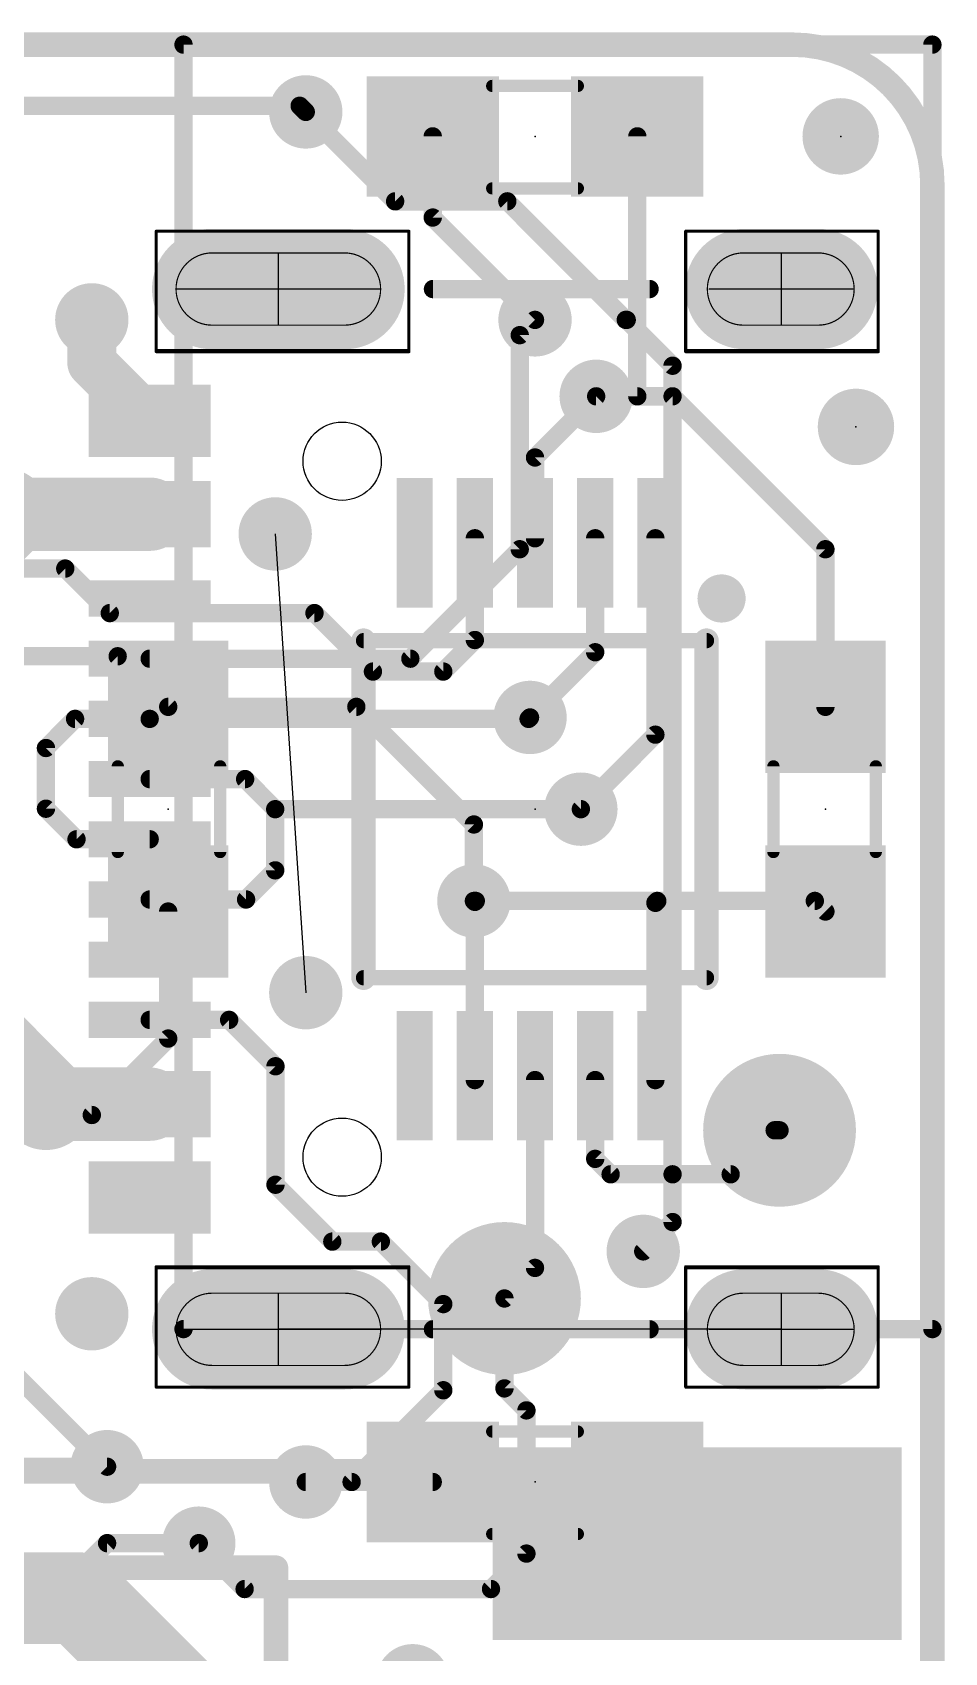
# Model space of a CAD drawing. Extents: x -6.3 to 43.3, y -21.6 to 50.8.
# Drawn here: x 35.7 to 43.28, y 6.96 to 20.42 of the extents above; entities that cross this region are included whole.
import ezdxf

# ---------------------------------------------------------------- set-up
doc = ezdxf.new("R2010")
doc.units = 0
for name, color, linetype in [('1', 12, 'CONTINUOUS'), ('15', 30, 'CONTINUOUS'), ('16', 132, 'CONTINUOUS'), ('18', 110, 'CONTINUOUS'), ('19', 53, 'CONTINUOUS'), ('2', 41, 'CONTINUOUS'), ('20', 31, 'CONTINUOUS'), ('21', 41, 'CONTINUOUS'), ('22', 40, 'CONTINUOUS'), ('23', 53, 'CONTINUOUS'), ('24', 53, 'CONTINUOUS'), ('46', 140, 'CONTINUOUS'), ('51', 53, 'CONTINUOUS')]:
    doc.layers.add(name, color=color, linetype=linetype)

# ---------------------------------------------------------------- blocks, each defined once
blk = doc.blocks.new('RECT')
blk.add_solid([(-0.5, -0.5), (0.5, -0.5), (-0.5, 0.5), (0.5, 0.5)])
blk = doc.blocks.new('PIE')
at = {"const_width": 0.5}
blk.add_lwpolyline([(0, -0.25, 1), (0, 0.25, 1), (0, -0.25)], format="xyb", dxfattribs=at)
blk = doc.blocks.new('RECT160000X336000R100')
at = {"const_width": 0.5}
blk.add_lwpolyline([(0.25, -0.55), (0.25, 0.55, 0.4142), (0, 0.8), (0, 0.8, 0.4142), (-0.25, 0.55), (-0.25, -0.55, 0.4142), (0, -0.8), (0, -0.8, 0.4142)], format="xyb", close=True, dxfattribs=at)
blk.add_solid([(-0.0254, -0.5754), (0.0254, -0.5754), (-0.0254, 0.5754), (0.0254, 0.5754)])
blk = doc.blocks.new('RECT160000X256000R100')
at = {"const_width": 0.5}
blk.add_lwpolyline([(0.25, -0.3), (0.25, 0.3, 0.4142), (0, 0.55), (0, 0.55, 0.4142), (-0.25, 0.3), (-0.25, -0.3, 0.4142), (0, -0.55), (0, -0.55, 0.4142)], format="xyb", close=True, dxfattribs=at)
blk.add_solid([(-0.0254, -0.3254), (0.0254, -0.3254), (-0.0254, 0.3254), (0.0254, 0.3254)])
blk = doc.blocks.new('ROUNDV')
at = {"const_width": 0.5}
blk.add_lwpolyline([(0, -0.25, 1), (0, 0.25, 1), (0, -0.25)], format="xyb", dxfattribs=at)

msp = doc.modelspace()

# ---------------------------------------------------------------- linework, layer by layer
at = {"layer": '1'}
for points, const_width in [([(0, 20.32), (43.18, 20.32)], 0.1524), ([(36.957, 9.652), (36.957, 20.32)], 0.1524), ([(36.957, 20.32), (43.18, 20.32)], 0.1524), ([(43.18, 20.32), (43.18, 0)], 0.1524), ([(43.18, 20.32), (43.18, 9.652)], 0.1524), ([(33.401, 19.812), (37.9222, 19.812)], 0.1524), ([(37.9222, 19.812), (37.973, 19.7612)], 0.1524), ([(39.028, 18.884), (39.028, 19.558)], 0.1524), ([(40.728, 19.558), (40.728, 17.399)], 0.1524), ([(39.878, 18.034), (39.028, 18.884)], 0.1524), ([(39.878, 16.891), (40.386, 17.399)], 0.1524), ([(40.386, 17.399), (40.728, 17.399)], 0.1524), ([(40.386, 17.399), (41.021, 17.399)], 0.1524), ([(41.021, 17.399), (42.291, 16.129)], 0.1524), ([(39.878, 16.22), (39.878, 16.891)], 0.1524), ([(39.378, 16.22), (39.378, 15.375)], 0.1524), ([(40.378, 16.22), (40.378, 15.2734)], 0.1524), ([(40.878, 16.22), (40.878, 14.589)], 0.1524), ([(42.291, 16.129), (42.291, 14.82)], 0.1524), ([(35.9744, 15.9686), (34.4953, 15.9686)], 0.1524), ([(36.3444, 15.5986), (35.9744, 15.9686)], 0.1524), ([(38.0455, 15.5986), (36.3444, 15.5986)], 0.1524), ([(38.5311, 15.113), (38.0455, 15.5986)], 0.1524), ([(39.378, 15.375), (39.116, 15.113)], 0.1524), ([(40.378, 15.2734), (39.8366, 14.732)], 0.1524), ([(36.41, 15.24), (35.14, 15.24)], 0.1524), ([(36.83, 14.82), (36.41, 15.24)], 0.1524), ([(39.116, 15.113), (38.5311, 15.113)], 0.1524), ([(38.393, 14.82), (36.83, 14.82)], 0.1524), ([(38.393, 14.82), (39.37, 13.843)], 0.1524), ([(40.878, 14.589), (40.259, 13.97)], 0.1524), ([(39.37, 13.843), (39.37, 13.208)], 0.1524), ([(36.83, 12.065), (36.83, 13.12)], 0.1524), ([(39.37, 13.208), (39.378, 13.2)], 0.1524), ([(39.386, 13.208), (39.378, 13.2)], 0.1524), ([(39.378, 13.2), (39.378, 11.72)], 0.1524), ([(40.894, 13.208), (39.386, 13.208)], 0.1524), ([(40.878, 13.192), (40.894, 13.208)], 0.1524), ([(40.878, 11.72), (40.878, 13.192)], 0.1524), ([(42.203, 13.208), (40.894, 13.208)], 0.1524), ([(42.203, 13.208), (42.291, 13.12)], 0.1524), ([(36.195, 11.43), (36.83, 12.065)], 0.1524), ([(39.878, 11.72), (39.878, 10.16)], 0.1524), ([(40.378, 11.72), (40.378, 11.0657)], 0.1524), ([(36.195, 11.43), (35.14, 11.43)], 0.1524), ([(41.8693, 11.303), (41.5037, 10.9374)], 0.1524), ([(41.91, 11.303), (41.8693, 11.303)], 0.1524), ([(40.378, 11.0657), (40.5063, 10.9374)], 0.1524), ([(40.5063, 10.9374), (41.021, 10.9374)], 0.1524), ([(41.021, 10.9374), (41.5037, 10.9374)], 0.1524), ([(41.021, 10.541), (41.021, 10.9374)], 0.1524), ([(40.7773, 10.2973), (41.021, 10.541)], 0.1524), ([(39.878, 10.16), (39.624, 9.906)], 0.1524), ([(39.624, 9.1593), (39.624, 9.906)], 0.1524), ([(43.18, 9.652), (36.957, 9.652)], 0.1524), ([(39.8066, 8.9767), (39.624, 9.1593)], 0.1524), ([(39.8066, 7.7873), (39.8066, 8.9767)], 0.1524), ([(35.521, 8.509), (36.322, 8.509)], 0.1524), ([(39.028, 8.382), (37.973, 8.382)], 0.1524), ([(37.084, 7.874), (37.465, 7.493)], 0.1524), ([(39.5123, 7.493), (39.8066, 7.7873)], 0.1524), ([(28.8628, 7.4168), (36.0935, 7.4168)], 0.762), ([(36.0935, 7.4168), (37.7953, 5.715)], 0.762), ([(37.465, 7.493), (39.5123, 7.493)], 0.1524)]:
    msp.add_lwpolyline(points, dxfattribs=dict(at, const_width=const_width))
for points, const_width in [([(36.9951, 20.32, 1), (36.9189, 20.32)], 0.0762), ([(36.957, 20.3581, 1), (36.957, 20.2819)], 0.0762), ([(43.2181, 20.32, 1), (43.1419, 20.32)], 0.0762), ([(43.2181, 20.32, 1), (43.1419, 20.32)], 0.0762), ([(43.18, 20.2819, 1), (43.18, 20.3581)], 0.0762), ([(43.18, 20.2819, 1), (43.18, 20.3581)], 0.0762), ([(37.9491, 19.8389, 1), (37.8953, 19.7851)], 0.0762), ([(37.9222, 19.7739, 1), (37.9222, 19.8501)], 0.0762), ([(37.9461, 19.7343, 1), (37.9999, 19.7881)], 0.0762), ([(39.0661, 19.558, 1), (38.9899, 19.558)], 0.0762), ([(40.7661, 19.558, 1), (40.6899, 19.558)], 0.0762), ([(38.9899, 18.884, 1), (39.0661, 18.884)], 0.0762), ([(39.0549, 18.9109, 1), (39.0011, 18.8571)], 0.0762), ([(39.8511, 18.0071, 1), (39.9049, 18.0609)], 0.0762), ([(40.386, 17.4371, 1), (40.386, 17.3609)], 0.0762), ([(40.386, 17.4371, 1), (40.386, 17.3609)], 0.0762), ([(40.4129, 17.3721, 1), (40.3591, 17.4259)], 0.0762), ([(40.6899, 17.399, 1), (40.7661, 17.399)], 0.0762), ([(40.728, 17.3609, 1), (40.728, 17.4371)], 0.0762), ([(41.0479, 17.4259, 1), (40.9941, 17.3721)], 0.0762), ([(41.021, 17.3609, 1), (41.021, 17.4371)], 0.0762), ([(39.9161, 16.891, 1), (39.8399, 16.891)], 0.0762), ([(39.8511, 16.9179, 1), (39.9049, 16.8641)], 0.0762), ([(39.4161, 16.22, 1), (39.3399, 16.22)], 0.0762), ([(40.4161, 16.22, 1), (40.3399, 16.22)], 0.0762), ([(40.9161, 16.22, 1), (40.8399, 16.22)], 0.0762), ([(39.8399, 16.22, 1), (39.9161, 16.22)], 0.0762), ([(42.3291, 16.129, 1), (42.2529, 16.129)], 0.0762), ([(42.2641, 16.1021, 1), (42.3179, 16.1559)], 0.0762), ([(36.0013, 15.9955, 1), (35.9475, 15.9417)], 0.0762), ([(35.9744, 15.9305, 1), (35.9744, 16.0067)], 0.0762), ([(36.3444, 15.6367, 1), (36.3444, 15.5605)], 0.0762), ([(36.3175, 15.5717, 1), (36.3713, 15.6255)], 0.0762), ([(38.0724, 15.6255, 1), (38.0185, 15.5717)], 0.0762), ([(38.0455, 15.5605, 1), (38.0455, 15.6367)], 0.0762), ([(39.3399, 15.375, 1), (39.4161, 15.375)], 0.0762), ([(39.4049, 15.3481, 1), (39.3511, 15.4019)], 0.0762), ([(40.4049, 15.2465, 1), (40.3511, 15.3003)], 0.0762), ([(36.4369, 15.2669, 1), (36.3831, 15.2131)], 0.0762), ([(36.41, 15.2019, 1), (36.41, 15.2781)], 0.0762), ([(40.3399, 15.2734, 1), (40.4161, 15.2734)], 0.0762), ([(38.5311, 15.1511, 1), (38.5311, 15.0749)], 0.0762), ([(38.5041, 15.0861, 1), (38.558, 15.1399)], 0.0762), ([(39.0891, 15.1399, 1), (39.1429, 15.0861)], 0.0762), ([(39.116, 15.0749, 1), (39.116, 15.1511)], 0.0762), ([(36.83, 14.8581, 1), (36.83, 14.7819)], 0.0762), ([(36.8031, 14.7931, 1), (36.8569, 14.8469)], 0.0762), ([(38.4199, 14.8469, 1), (38.3661, 14.7931)], 0.0762), ([(38.393, 14.7819, 1), (38.393, 14.8581)], 0.0762), ([(42.2529, 14.82, 1), (42.3291, 14.82)], 0.0762), ([(39.8097, 14.7589, 1), (39.8635, 14.7051)], 0.0762), ([(40.8399, 14.589, 1), (40.9161, 14.589)], 0.0762), ([(40.9049, 14.5621, 1), (40.8511, 14.6159)], 0.0762), ([(40.2321, 13.9969, 1), (40.2859, 13.9431)], 0.0762), ([(39.4081, 13.843, 1), (39.3319, 13.843)], 0.0762), ([(39.3431, 13.8161, 1), (39.3969, 13.8699)], 0.0762), ([(36.8681, 13.12, 1), (36.7919, 13.12)], 0.0762), ([(39.3319, 13.208, 1), (39.4081, 13.208)], 0.0762), ([(39.3969, 13.2349, 1), (39.3431, 13.1811)], 0.0762), ([(39.4161, 13.2, 1), (39.3399, 13.2)], 0.0762), ([(39.3511, 13.2269, 1), (39.4049, 13.1731)], 0.0762), ([(39.386, 13.2461, 1), (39.386, 13.1699)], 0.0762), ([(39.3511, 13.1731, 1), (39.4049, 13.2269)], 0.0762), ([(39.4129, 13.1811, 1), (39.3591, 13.2349)], 0.0762), ([(40.9161, 13.192, 1), (40.8399, 13.192)], 0.0762), ([(40.8511, 13.2189, 1), (40.9049, 13.1651)], 0.0762), ([(40.894, 13.2461, 1), (40.894, 13.1699)], 0.0762), ([(40.9209, 13.1811, 1), (40.8671, 13.2349)], 0.0762), ([(40.894, 13.1699, 1), (40.894, 13.2461)], 0.0762), ([(42.2299, 13.2349, 1), (42.1761, 13.1811)], 0.0762), ([(42.203, 13.1699, 1), (42.203, 13.2461)], 0.0762), ([(42.2641, 13.0931, 1), (42.3179, 13.1469)], 0.0762), ([(36.8569, 12.0381, 1), (36.8031, 12.0919)], 0.0762), ([(36.7919, 12.065, 1), (36.8681, 12.065)], 0.0762), ([(39.3399, 11.72, 1), (39.4161, 11.72)], 0.0762), ([(39.9161, 11.72, 1), (39.8399, 11.72)], 0.0762), ([(40.4161, 11.72, 1), (40.3399, 11.72)], 0.0762), ([(40.8399, 11.72, 1), (40.9161, 11.72)], 0.0762), ([(36.1681, 11.4569, 1), (36.2219, 11.4031)], 0.0762), ([(36.195, 11.3919, 1), (36.195, 11.4681)], 0.0762), ([(41.8693, 11.3411, 1), (41.8693, 11.2649)], 0.0762), ([(41.8962, 11.2761, 1), (41.8423, 11.3299)], 0.0762), ([(41.91, 11.2649, 1), (41.91, 11.3411)], 0.0762), ([(40.4049, 11.0927, 1), (40.3511, 11.0388)], 0.0762), ([(40.3399, 11.0657, 1), (40.4161, 11.0657)], 0.0762), ([(40.5063, 10.9755, 1), (40.5063, 10.8993)], 0.0762), ([(40.4794, 10.9105, 1), (40.5333, 10.9643)], 0.0762), ([(41.021, 10.9755, 1), (41.021, 10.8993)], 0.0762), ([(41.0591, 10.9374, 1), (40.9829, 10.9374)], 0.0762), ([(41.021, 10.8993, 1), (41.021, 10.9755)], 0.0762), ([(41.4767, 10.9643, 1), (41.5306, 10.9105)], 0.0762), ([(41.5037, 10.8993, 1), (41.5037, 10.9755)], 0.0762), ([(40.9829, 10.541, 1), (41.0591, 10.541)], 0.0762), ([(41.0479, 10.5141, 1), (40.9941, 10.5679)], 0.0762), ([(40.7504, 10.3242, 1), (40.8042, 10.2704)], 0.0762), ([(39.9049, 10.1331, 1), (39.8511, 10.1869)], 0.0762), ([(39.8399, 10.16, 1), (39.9161, 10.16)], 0.0762), ([(39.6621, 9.906, 1), (39.5859, 9.906)], 0.0762), ([(39.5971, 9.9329, 1), (39.6509, 9.8791)], 0.0762), ([(36.957, 9.6901, 1), (36.957, 9.6139)], 0.0762), ([(36.9189, 9.652, 1), (36.9951, 9.652)], 0.0762), ([(43.1419, 9.652, 1), (43.2181, 9.652)], 0.0762), ([(43.18, 9.6139, 1), (43.18, 9.6901)], 0.0762), ([(39.6509, 9.1862, 1), (39.5971, 9.1323)], 0.0762), ([(39.5859, 9.1593, 1), (39.6621, 9.1593)], 0.0762), ([(39.8447, 8.9767, 1), (39.7685, 8.9767)], 0.0762), ([(39.7797, 8.9497, 1), (39.8335, 9.0036)], 0.0762), ([(36.322, 8.4709, 1), (36.322, 8.5471)], 0.0762), ([(37.973, 8.4201, 1), (37.973, 8.3439)], 0.0762), ([(39.028, 8.3439, 1), (39.028, 8.4201)], 0.0762), ([(37.1109, 7.9009, 1), (37.0571, 7.8471)], 0.0762), ([(39.7685, 7.7873, 1), (39.8447, 7.7873)], 0.0762), ([(39.8335, 7.7604, 1), (39.7797, 7.8143)], 0.0762), ([(36.2282, 7.5515, 1), (35.9588, 7.2821)], 0.381), ([(36.0935, 7.2263, 1), (36.0935, 7.6073)], 0.381), ([(37.465, 7.5311, 1), (37.465, 7.4549)], 0.0762), ([(37.4381, 7.4661, 1), (37.4919, 7.5199)], 0.0762), ([(39.4853, 7.5199, 1), (39.5392, 7.4661)], 0.0762), ([(39.5123, 7.4549, 1), (39.5123, 7.5311)], 0.0762)]:
    msp.add_lwpolyline(points, format="xyb", dxfattribs=dict(at, const_width=const_width))
at = {"layer": '15'}
for points, const_width in [([(43.18, 20.32), (0, 20.32)], 0.1524), ([(43.18, 0), (43.18, 20.32)], 0.1524), ([(36.73, 18.77), (36.73, 17.77)], 0.0254), ([(38.83, 18.77), (36.73, 18.77)], 0.0254), ([(38.83, 17.77), (38.83, 18.77)], 0.0254), ([(41.13, 18.77), (41.13, 17.77)], 0.0254), ([(42.73, 18.77), (41.13, 18.77)], 0.0254), ([(42.73, 17.77), (42.73, 18.77)], 0.0254), ([(36.73, 17.78), (38.83, 17.78)], 0.0254), ([(36.73, 17.77), (38.83, 17.77)], 0.0254), ([(41.13, 17.78), (42.73, 17.78)], 0.0254), ([(41.13, 17.77), (42.73, 17.77)], 0.0254), ([(36.73, 10.17), (36.73, 9.17)], 0.0254), ([(38.83, 10.17), (36.73, 10.17)], 0.0254), ([(36.73, 10.16), (38.83, 10.16)], 0.0254), ([(38.83, 9.17), (38.83, 10.17)], 0.0254), ([(41.13, 10.17), (41.13, 9.17)], 0.0254), ([(42.73, 10.17), (41.13, 10.17)], 0.0254), ([(41.13, 10.16), (42.73, 10.16)], 0.0254), ([(42.73, 9.17), (42.73, 10.17)], 0.0254), ([(36.73, 9.17), (38.83, 9.17)], 0.0254), ([(41.13, 9.17), (42.73, 9.17)], 0.0254)]:
    msp.add_lwpolyline(points, dxfattribs=dict(at, const_width=const_width))
for points, const_width in [([(43.2181, 20.32, 1), (43.1419, 20.32)], 0.0762), ([(43.18, 20.2819, 1), (43.18, 20.3581)], 0.0762), ([(36.73, 18.7764, 1), (36.73, 18.7636)], 0.0127), ([(36.7364, 18.77, 1), (36.7237, 18.77)], 0.0127), ([(38.8364, 18.77, 1), (38.8237, 18.77)], 0.0127), ([(38.83, 18.7636, 1), (38.83, 18.7764)], 0.0127), ([(41.13, 18.7764, 1), (41.13, 18.7636)], 0.0127), ([(41.1364, 18.77, 1), (41.1237, 18.77)], 0.0127), ([(42.7364, 18.77, 1), (42.7237, 18.77)], 0.0127), ([(42.73, 18.7636, 1), (42.73, 18.7764)], 0.0127), ([(36.73, 17.7864, 1), (36.73, 17.7736)], 0.0127), ([(36.73, 17.7764, 1), (36.73, 17.7636)], 0.0127), ([(36.7237, 17.77, 1), (36.7364, 17.77)], 0.0127), ([(38.8237, 17.77, 1), (38.8364, 17.77)], 0.0127), ([(38.83, 17.7736, 1), (38.83, 17.7864)], 0.0127), ([(38.83, 17.7636, 1), (38.83, 17.7764)], 0.0127), ([(41.13, 17.7864, 1), (41.13, 17.7736)], 0.0127), ([(41.13, 17.7764, 1), (41.13, 17.7636)], 0.0127), ([(41.1237, 17.77, 1), (41.1364, 17.77)], 0.0127), ([(42.7237, 17.77, 1), (42.7364, 17.77)], 0.0127), ([(42.73, 17.7736, 1), (42.73, 17.7864)], 0.0127), ([(42.73, 17.7636, 1), (42.73, 17.7764)], 0.0127), ([(36.73, 10.1763, 1), (36.73, 10.1637)], 0.0127), ([(36.73, 10.1663, 1), (36.73, 10.1537)], 0.0127), ([(36.7364, 10.17, 1), (36.7237, 10.17)], 0.0127), ([(38.8364, 10.17, 1), (38.8237, 10.17)], 0.0127), ([(38.83, 10.1637, 1), (38.83, 10.1763)], 0.0127), ([(38.83, 10.1537, 1), (38.83, 10.1663)], 0.0127), ([(41.1364, 10.17, 1), (41.1237, 10.17)], 0.0127), ([(41.13, 10.1763, 1), (41.13, 10.1637)], 0.0127), ([(41.13, 10.1663, 1), (41.13, 10.1537)], 0.0127), ([(42.7364, 10.17, 1), (42.7237, 10.17)], 0.0127), ([(42.73, 10.1637, 1), (42.73, 10.1763)], 0.0127), ([(42.73, 10.1537, 1), (42.73, 10.1663)], 0.0127), ([(36.73, 9.1763, 1), (36.73, 9.1637)], 0.0127), ([(36.7237, 9.17, 1), (36.7364, 9.17)], 0.0127), ([(38.8237, 9.17, 1), (38.8364, 9.17)], 0.0127), ([(38.83, 9.1637, 1), (38.83, 9.1763)], 0.0127), ([(41.13, 9.1763, 1), (41.13, 9.1637)], 0.0127), ([(41.1237, 9.17, 1), (41.1364, 9.17)], 0.0127), ([(42.7237, 9.17, 1), (42.7364, 9.17)], 0.0127), ([(42.73, 9.1637, 1), (42.73, 9.1763)], 0.0127)]:
    msp.add_lwpolyline(points, format="xyb", dxfattribs=dict(at, const_width=const_width))
at = {"layer": '16'}
for points, const_width in [([(0, 20.32), (43.18, 20.32)], 0.1524), ([(36.957, 9.652), (36.957, 20.32)], 0.1524), ([(36.957, 20.32), (43.18, 20.32)], 0.1524), ([(43.18, 20.32), (43.18, 0)], 0.1524), ([(43.18, 20.32), (43.18, 9.652)], 0.1524), ([(37.973, 19.7612), (38.7156, 19.0186)], 0.1524), ([(38.7156, 19.0186), (39.6477, 19.0186)], 0.1524), ([(40.6323, 18.034), (39.6477, 19.0186)], 0.1524), ([(36.195, 17.676), (36.195, 18.034)], 0.4064), ([(39.751, 17.907), (39.878, 18.034)], 0.1524), ([(40.64, 18.034), (40.6323, 18.034)], 0.1524), ([(41.021, 17.653), (40.64, 18.034)], 0.1524), ([(39.751, 17.907), (39.751, 16.129)], 0.1524), ([(36.676, 17.195), (36.195, 17.676)], 0.4064), ([(41.021, 10.541), (41.021, 17.653)], 0.1524), ([(35.47, 16.42), (35.179, 16.129)], 0.762), ([(36.676, 16.42), (35.47, 16.42)], 0.6096), ([(38.842, 15.22), (39.751, 16.129)], 0.1524), ([(36.676, 15.22), (38.842, 15.22)], 0.1524), ([(39.8366, 14.732), (39.8246, 14.72)], 0.1524), ([(36.056, 14.72), (35.814, 14.478)], 0.1524), ([(36.676, 14.72), (36.056, 14.72)], 0.1524), ([(39.8246, 14.72), (36.676, 14.72)], 0.1524), ([(35.814, 14.478), (35.814, 13.974)], 0.1524), ([(36.676, 14.22), (37.469, 14.22)], 0.1524), ([(37.469, 14.22), (37.719, 13.97)], 0.1524), ([(35.814, 13.974), (36.068, 13.72)], 0.1524), ([(37.719, 13.462), (37.719, 13.97)], 0.1524), ([(37.719, 13.97), (40.259, 13.97)], 0.1524), ([(36.068, 13.72), (36.676, 13.72)], 0.1524), ([(37.477, 13.22), (37.719, 13.462)], 0.1524), ([(36.676, 13.22), (37.477, 13.22)], 0.1524), ([(35.179, 12.155), (35.814, 11.52)], 0.762), ([(36.676, 12.22), (37.3363, 12.22)], 0.1524), ([(37.3363, 12.22), (37.7214, 11.8349)], 0.1524), ([(37.7214, 11.8349), (37.7214, 10.8507)], 0.1524), ([(35.814, 11.52), (36.676, 11.52)], 0.6096), ([(37.7214, 10.8507), (38.1935, 10.3786)], 0.1524), ([(40.7773, 10.2973), (41.021, 10.541)], 0.1524), ([(36.322, 8.509), (34.4786, 10.3524)], 0.1524), ([(38.1935, 10.3786), (38.5968, 10.3786)], 0.1524), ([(38.5968, 10.3786), (39.116, 9.8594)], 0.1524), ([(39.116, 9.144), (39.116, 9.8594)], 0.1524), ([(43.18, 9.652), (36.957, 9.652)], 0.1524), ([(39.116, 9.144), (38.354, 8.382)], 0.1524), ([(37.973, 8.382), (38.354, 8.382)], 0.1524), ([(34.925, 6.477), (36.322, 7.874)], 0.1524), ([(37.084, 7.874), (36.322, 7.874)], 0.1524)]:
    msp.add_lwpolyline(points, dxfattribs=dict(at, const_width=const_width))
for points, const_width in [([(36.9951, 20.32, 1), (36.9189, 20.32)], 0.0762), ([(36.957, 20.3581, 1), (36.957, 20.2819)], 0.0762), ([(43.2181, 20.32, 1), (43.1419, 20.32)], 0.0762), ([(43.2181, 20.32, 1), (43.1419, 20.32)], 0.0762), ([(43.18, 20.2819, 1), (43.18, 20.3581)], 0.0762), ([(43.18, 20.2819, 1), (43.18, 20.3581)], 0.0762), ([(37.9999, 19.7881, 1), (37.9461, 19.7343)], 0.0762), ([(38.7156, 19.0567, 1), (38.7156, 18.9805)], 0.0762), ([(38.6887, 18.9917, 1), (38.7425, 19.0455)], 0.0762), ([(39.6747, 19.0455, 1), (39.6208, 18.9917)], 0.0762), ([(39.6477, 18.9805, 1), (39.6477, 19.0567)], 0.0762), ([(36.2966, 18.034, 1), (36.0934, 18.034)], 0.2032), ([(39.9049, 18.0071, 1), (39.8511, 18.0609)], 0.0762), ([(40.6323, 18.0721, 1), (40.6323, 17.9959)], 0.0762), ([(40.6669, 18.0609, 1), (40.6131, 18.0071)], 0.0762), ([(40.6054, 18.0071, 1), (40.6593, 18.0609)], 0.0762), ([(40.64, 17.9959, 1), (40.64, 18.0721)], 0.0762), ([(39.7891, 17.907, 1), (39.7129, 17.907)], 0.0762), ([(39.7241, 17.9339, 1), (39.7779, 17.8801)], 0.0762), ([(36.0934, 17.676, 1), (36.2966, 17.676)], 0.2032), ([(36.2668, 17.7478, 1), (36.1232, 17.6042)], 0.2032), ([(41.0591, 17.653, 1), (40.9829, 17.653)], 0.0762), ([(40.9941, 17.6261, 1), (41.0479, 17.6799)], 0.0762), ([(36.6042, 17.1232, 1), (36.7478, 17.2668)], 0.2032), ([(35.6047, 16.2853, 1), (35.3353, 16.5547)], 0.381), ([(36.676, 16.2676, 1), (36.676, 16.5724)], 0.3048), ([(39.7129, 16.129, 1), (39.7891, 16.129)], 0.0762), ([(39.7779, 16.1021, 1), (39.7241, 16.1559)], 0.0762), ([(36.676, 15.2581, 1), (36.676, 15.1819)], 0.0762), ([(38.8151, 15.2469, 1), (38.8689, 15.1931)], 0.0762), ([(38.842, 15.1819, 1), (38.842, 15.2581)], 0.0762), ([(39.8635, 14.7051, 1), (39.8097, 14.7589)], 0.0762), ([(36.056, 14.7581, 1), (36.056, 14.6819)], 0.0762), ([(36.0829, 14.6931, 1), (36.0291, 14.7469)], 0.0762), ([(36.676, 14.7581, 1), (36.676, 14.6819)], 0.0762), ([(36.676, 14.6819, 1), (36.676, 14.7581)], 0.0762), ([(39.7977, 14.7469, 1), (39.8515, 14.6931)], 0.0762), ([(39.8246, 14.6819, 1), (39.8246, 14.7581)], 0.0762), ([(35.8521, 14.478, 1), (35.7759, 14.478)], 0.0762), ([(35.7871, 14.5049, 1), (35.8409, 14.4511)], 0.0762), ([(36.676, 14.2581, 1), (36.676, 14.1819)], 0.0762), ([(37.4959, 14.2469, 1), (37.4421, 14.1931)], 0.0762), ([(37.469, 14.1819, 1), (37.469, 14.2581)], 0.0762), ([(35.7759, 13.974, 1), (35.8521, 13.974)], 0.0762), ([(35.8409, 14.0009, 1), (35.7871, 13.9471)], 0.0762), ([(37.7571, 13.97, 1), (37.6809, 13.97)], 0.0762), ([(37.719, 14.0081, 1), (37.719, 13.9319)], 0.0762), ([(37.6921, 13.9431, 1), (37.7459, 13.9969)], 0.0762), ([(40.259, 13.9319, 1), (40.259, 14.0081)], 0.0762), ([(36.068, 13.7581, 1), (36.068, 13.6819)], 0.0762), ([(36.0411, 13.6931, 1), (36.0949, 13.7469)], 0.0762), ([(36.676, 13.6819, 1), (36.676, 13.7581)], 0.0762), ([(37.6809, 13.462, 1), (37.7571, 13.462)], 0.0762), ([(37.7459, 13.4351, 1), (37.6921, 13.4889)], 0.0762), ([(36.676, 13.2581, 1), (36.676, 13.1819)], 0.0762), ([(37.4501, 13.2469, 1), (37.5039, 13.1931)], 0.0762), ([(37.477, 13.1819, 1), (37.477, 13.2581)], 0.0762), ([(36.676, 12.2581, 1), (36.676, 12.1819)], 0.0762), ([(37.3632, 12.2469, 1), (37.3093, 12.1931)], 0.0762), ([(37.3363, 12.1819, 1), (37.3363, 12.2581)], 0.0762), ([(35.6793, 11.3853, 1), (35.9487, 11.6547)], 0.381), ([(37.7595, 11.8349, 1), (37.6833, 11.8349)], 0.0762), ([(37.6945, 11.8079, 1), (37.7483, 11.8618)], 0.0762), ([(35.814, 11.6724, 1), (35.814, 11.3676)], 0.3048), ([(36.676, 11.3676, 1), (36.676, 11.6724)], 0.3048), ([(37.7483, 10.8776, 1), (37.6945, 10.8237)], 0.0762), ([(37.6833, 10.8507, 1), (37.7595, 10.8507)], 0.0762), ([(40.9829, 10.541, 1), (41.0591, 10.541)], 0.0762), ([(41.0479, 10.5141, 1), (40.9941, 10.5679)], 0.0762), ([(38.1935, 10.4167, 1), (38.1935, 10.3405)], 0.0762), ([(38.1665, 10.3517, 1), (38.2204, 10.4055)], 0.0762), ([(38.6237, 10.4055, 1), (38.5699, 10.3517)], 0.0762), ([(38.5968, 10.3405, 1), (38.5968, 10.4167)], 0.0762), ([(40.7504, 10.3242, 1), (40.8042, 10.2704)], 0.0762), ([(39.1541, 9.8594, 1), (39.0779, 9.8594)], 0.0762), ([(39.0891, 9.8325, 1), (39.1429, 9.8863)], 0.0762), ([(36.957, 9.6901, 1), (36.957, 9.6139)], 0.0762), ([(36.9189, 9.652, 1), (36.9951, 9.652)], 0.0762), ([(43.1419, 9.652, 1), (43.2181, 9.652)], 0.0762), ([(43.18, 9.6139, 1), (43.18, 9.6901)], 0.0762), ([(39.0779, 9.144, 1), (39.1541, 9.144)], 0.0762), ([(39.1429, 9.1171, 1), (39.0891, 9.1709)], 0.0762), ([(36.2951, 8.4821, 1), (36.3489, 8.5359)], 0.0762), ([(37.973, 8.4201, 1), (37.973, 8.3439)], 0.0762), ([(38.3271, 8.4089, 1), (38.3809, 8.3551)], 0.0762), ([(38.354, 8.3439, 1), (38.354, 8.4201)], 0.0762), ([(36.322, 7.9121, 1), (36.322, 7.8359)], 0.0762), ([(36.3489, 7.8471, 1), (36.2951, 7.9009)], 0.0762), ([(37.084, 7.8359, 1), (37.084, 7.9121)], 0.0762)]:
    msp.add_lwpolyline(points, format="xyb", dxfattribs=dict(at, const_width=const_width))
at = {"layer": '19'}
for p, q in [((41.925, 18.29), (41.925, 18.29)), ((37.719, 16.256), (37.973, 12.446)), ((37.745, 9.65), (37.745, 9.65)), ((41.925, 9.65), (37.745, 9.65)), ((41.925, 9.65), (41.925, 9.65))]:
    msp.add_line(p, q, dxfattribs=at)
at = {"layer": '2'}
for points, const_width in [([(43.18, 20.32), (0, 20.32)], 0.1524), ([(43.18, 0), (43.18, 20.32)], 0.1524), ([(36.73, 18.77), (36.73, 17.77)], 0.0254), ([(38.83, 18.77), (36.73, 18.77)], 0.0254), ([(38.83, 17.77), (38.83, 18.77)], 0.0254), ([(41.13, 18.77), (41.13, 17.77)], 0.0254), ([(42.73, 18.77), (41.13, 18.77)], 0.0254), ([(42.73, 17.77), (42.73, 18.77)], 0.0254), ([(36.73, 17.78), (38.83, 17.78)], 0.0254), ([(36.73, 17.77), (38.83, 17.77)], 0.0254), ([(41.13, 17.78), (42.73, 17.78)], 0.0254), ([(41.13, 17.77), (42.73, 17.77)], 0.0254), ([(36.73, 10.17), (36.73, 9.17)], 0.0254), ([(38.83, 10.17), (36.73, 10.17)], 0.0254), ([(36.73, 10.16), (38.83, 10.16)], 0.0254), ([(38.83, 9.17), (38.83, 10.17)], 0.0254), ([(41.13, 10.17), (41.13, 9.17)], 0.0254), ([(42.73, 10.17), (41.13, 10.17)], 0.0254), ([(41.13, 10.16), (42.73, 10.16)], 0.0254), ([(42.73, 9.17), (42.73, 10.17)], 0.0254), ([(36.73, 9.17), (38.83, 9.17)], 0.0254), ([(41.13, 9.17), (42.73, 9.17)], 0.0254)]:
    msp.add_lwpolyline(points, dxfattribs=dict(at, const_width=const_width))
for points, const_width in [([(43.2181, 20.32, 1), (43.1419, 20.32)], 0.0762), ([(43.18, 20.2819, 1), (43.18, 20.3581)], 0.0762), ([(36.73, 18.7764, 1), (36.73, 18.7636)], 0.0127), ([(36.7364, 18.77, 1), (36.7237, 18.77)], 0.0127), ([(38.8364, 18.77, 1), (38.8237, 18.77)], 0.0127), ([(38.83, 18.7636, 1), (38.83, 18.7764)], 0.0127), ([(41.13, 18.7764, 1), (41.13, 18.7636)], 0.0127), ([(41.1364, 18.77, 1), (41.1237, 18.77)], 0.0127), ([(42.7364, 18.77, 1), (42.7237, 18.77)], 0.0127), ([(42.73, 18.7636, 1), (42.73, 18.7764)], 0.0127), ([(36.73, 17.7864, 1), (36.73, 17.7736)], 0.0127), ([(36.73, 17.7764, 1), (36.73, 17.7636)], 0.0127), ([(36.7237, 17.77, 1), (36.7364, 17.77)], 0.0127), ([(38.8237, 17.77, 1), (38.8364, 17.77)], 0.0127), ([(38.83, 17.7736, 1), (38.83, 17.7864)], 0.0127), ([(38.83, 17.7636, 1), (38.83, 17.7764)], 0.0127), ([(41.13, 17.7864, 1), (41.13, 17.7736)], 0.0127), ([(41.13, 17.7764, 1), (41.13, 17.7636)], 0.0127), ([(41.1237, 17.77, 1), (41.1364, 17.77)], 0.0127), ([(42.7237, 17.77, 1), (42.7364, 17.77)], 0.0127), ([(42.73, 17.7736, 1), (42.73, 17.7864)], 0.0127), ([(42.73, 17.7636, 1), (42.73, 17.7764)], 0.0127), ([(36.73, 10.1763, 1), (36.73, 10.1637)], 0.0127), ([(36.73, 10.1663, 1), (36.73, 10.1537)], 0.0127), ([(36.7364, 10.17, 1), (36.7237, 10.17)], 0.0127), ([(38.8364, 10.17, 1), (38.8237, 10.17)], 0.0127), ([(38.83, 10.1637, 1), (38.83, 10.1763)], 0.0127), ([(38.83, 10.1537, 1), (38.83, 10.1663)], 0.0127), ([(41.1364, 10.17, 1), (41.1237, 10.17)], 0.0127), ([(41.13, 10.1763, 1), (41.13, 10.1637)], 0.0127), ([(41.13, 10.1663, 1), (41.13, 10.1537)], 0.0127), ([(42.7364, 10.17, 1), (42.7237, 10.17)], 0.0127), ([(42.73, 10.1637, 1), (42.73, 10.1763)], 0.0127), ([(42.73, 10.1537, 1), (42.73, 10.1663)], 0.0127), ([(36.73, 9.1763, 1), (36.73, 9.1637)], 0.0127), ([(36.7237, 9.17, 1), (36.7364, 9.17)], 0.0127), ([(38.8237, 9.17, 1), (38.8364, 9.17)], 0.0127), ([(38.83, 9.1637, 1), (38.83, 9.1763)], 0.0127), ([(41.13, 9.1763, 1), (41.13, 9.1637)], 0.0127), ([(41.1237, 9.17, 1), (41.1364, 9.17)], 0.0127), ([(42.7237, 9.17, 1), (42.7364, 9.17)], 0.0127), ([(42.73, 9.1637, 1), (42.73, 9.1763)], 0.0127)]:
    msp.add_lwpolyline(points, format="xyb", dxfattribs=dict(at, const_width=const_width))
at = {"layer": '20', "const_width": 0.2032}
for points in [[(1.1636, 20.32), (42.0164, 20.32)], [(43.18, 19.1564), (43.18, 1.1636)]]:
    msp.add_lwpolyline(points, dxfattribs=at)
at = {"layer": '20'}
for points, const_width in [([(43.18, 19.1564, 0.4142), (42.0164, 20.32)], 0.2032), ([(42.0164, 20.3708, 1), (42.0164, 20.2692)], 0.1016), ([(42.0164, 20.2692, 1), (42.0164, 20.3708)], 0.1016), ([(43.2308, 19.1564, 1), (43.1292, 19.1564)], 0.1016), ([(43.1292, 19.1564, 1), (43.2308, 19.1564)], 0.1016)]:
    msp.add_lwpolyline(points, format="xyb", dxfattribs=dict(at, const_width=const_width))
for centre in [(38.275, 16.86), (38.275, 11.08)]:
    msp.add_circle(centre, 0.325, dxfattribs=at)
at = {"layer": '21'}
for points, const_width in [([(41.428, 15.62, 1), (41.428, 15.82, 1), (41.428, 15.62)], 0.2), ([(38.5038, 15.37, 1), (38.4022, 15.37)], 0.1016), ([(41.3538, 15.37, 1), (41.2522, 15.37)], 0.1016), ([(38.4022, 12.57, 1), (38.5038, 12.57)], 0.1016), ([(41.2522, 12.57, 1), (41.3538, 12.57)], 0.1016)]:
    msp.add_lwpolyline(points, format="xyb", dxfattribs=dict(at, const_width=const_width))
at = {"layer": '21', "const_width": 0.2032}
for points in [[(38.453, 15.37), (38.453, 12.57)], [(41.303, 12.57), (41.303, 15.37)]]:
    msp.add_lwpolyline(points, dxfattribs=at)
at = {"layer": '22'}
for points, const_width in [([(39.03, 18.29), (40.83, 18.29)], 0.1524), ([(39.03, 9.65), (40.83, 9.65)], 0.1524), ([(35.2256, 8.4704), (38.7256, 8.4704)], 0.2032), ([(37.7256, 7.6704), (35.2256, 7.6704)], 0.2032), ([(37.7256, 6.4704), (37.7256, 7.6704)], 0.2032)]:
    msp.add_lwpolyline(points, dxfattribs=dict(at, const_width=const_width))
for points, const_width in [([(39.03, 18.3281, 1), (39.03, 18.2519)], 0.0762), ([(40.83, 18.2519, 1), (40.83, 18.3281)], 0.0762), ([(39.03, 9.6881, 1), (39.03, 9.6119)], 0.0762), ([(40.83, 9.6119, 1), (40.83, 9.6881)], 0.0762), ([(38.7256, 8.4196, 1), (38.7256, 8.5212)], 0.1016), ([(37.7764, 7.6704, 1), (37.6748, 7.6704)], 0.1016), ([(37.7256, 7.6196, 1), (37.7256, 7.7212)], 0.1016)]:
    msp.add_lwpolyline(points, format="xyb", dxfattribs=dict(at, const_width=const_width))
at = {"layer": '23'}
for p in [(39.878, 19.558), (42.545, 17.145), (36.83, 13.97), (39.878, 13.97), (42.291, 13.97), (41.91, 11.303), (39.624, 9.906), (39.878, 8.382)]:
    msp.add_point(p, dxfattribs=at)
at = {"layer": '24'}
for p in [(42.418, 19.558), (36.83, 13.97)]:
    msp.add_point(p, dxfattribs=at)
at = {"layer": '46'}
for points, const_width in [([(37.195, 18.59, 1), (37.195, 17.99)], 0.01), ([(37.195, 18.5925, 1), (37.195, 18.5875)], 0.005), ([(37.195, 18.5875, 1), (37.195, 18.5925)], 0.005), ([(38.295, 17.99, 1), (38.295, 18.59)], 0.01), ([(38.295, 18.5925, 1), (38.295, 18.5875)], 0.005), ([(38.295, 18.5875, 1), (38.295, 18.5925)], 0.005), ([(41.61, 18.59, 1), (41.61, 17.99)], 0.01), ([(41.61, 18.5925, 1), (41.61, 18.5875)], 0.005), ([(41.61, 18.5875, 1), (41.61, 18.5925)], 0.005), ([(42.23, 17.99, 1), (42.23, 18.59)], 0.01), ([(42.23, 18.5925, 1), (42.23, 18.5875)], 0.005), ([(42.23, 18.5875, 1), (42.23, 18.5925)], 0.005), ([(37.195, 17.9925, 1), (37.195, 17.9875)], 0.005), ([(37.195, 17.9875, 1), (37.195, 17.9925)], 0.005), ([(38.295, 17.9925, 1), (38.295, 17.9875)], 0.005), ([(38.295, 17.9875, 1), (38.295, 17.9925)], 0.005), ([(41.61, 17.9925, 1), (41.61, 17.9875)], 0.005), ([(41.61, 17.9875, 1), (41.61, 17.9925)], 0.005), ([(42.23, 17.9925, 1), (42.23, 17.9875)], 0.005), ([(42.23, 17.9875, 1), (42.23, 17.9925)], 0.005), ([(37.195, 9.95, 1), (37.195, 9.35)], 0.01), ([(37.195, 9.9525, 1), (37.195, 9.9475)], 0.005), ([(37.195, 9.9475, 1), (37.195, 9.9525)], 0.005), ([(38.295, 9.35, 1), (38.295, 9.95)], 0.01), ([(38.295, 9.9525, 1), (38.295, 9.9475)], 0.005), ([(38.295, 9.9475, 1), (38.295, 9.9525)], 0.005), ([(41.61, 9.95, 1), (41.61, 9.35)], 0.01), ([(41.61, 9.9525, 1), (41.61, 9.9475)], 0.005), ([(41.61, 9.9475, 1), (41.61, 9.9525)], 0.005), ([(42.23, 9.35, 1), (42.23, 9.95)], 0.01), ([(42.23, 9.9525, 1), (42.23, 9.9475)], 0.005), ([(42.23, 9.9475, 1), (42.23, 9.9525)], 0.005), ([(37.195, 9.3525, 1), (37.195, 9.3475)], 0.005), ([(37.195, 9.3475, 1), (37.195, 9.3525)], 0.005), ([(38.295, 9.3525, 1), (38.295, 9.3475)], 0.005), ([(38.295, 9.3475, 1), (38.295, 9.3525)], 0.005), ([(41.61, 9.3525, 1), (41.61, 9.3475)], 0.005), ([(41.61, 9.3475, 1), (41.61, 9.3525)], 0.005), ([(42.23, 9.3525, 1), (42.23, 9.3475)], 0.005), ([(42.23, 9.3475, 1), (42.23, 9.3525)], 0.005)]:
    msp.add_lwpolyline(points, format="xyb", dxfattribs=dict(at, const_width=const_width))
at = {"layer": '46', "const_width": 0.01}
for points in [[(38.295, 18.59), (37.195, 18.59)], [(42.23, 18.59), (41.61, 18.59)], [(38.295, 17.99), (37.195, 17.99)], [(42.23, 17.99), (41.61, 17.99)], [(38.295, 9.95), (37.195, 9.95)], [(42.23, 9.95), (41.61, 9.95)], [(38.295, 9.35), (37.195, 9.35)], [(42.23, 9.35), (41.61, 9.35)]]:
    msp.add_lwpolyline(points, dxfattribs=at)
at = {"layer": '51'}
for points, const_width in [([(40.234, 19.977), (39.522, 19.977)], 0.1016), ([(40.234, 19.126), (39.522, 19.126)], 0.1016), ([(37.745, 18.59), (37.745, 17.99)], 0.01), ([(41.925, 18.59), (41.925, 17.99)], 0.01), ([(36.895, 18.29), (38.595, 18.29)], 0.01), ([(41.325, 18.29), (42.525, 18.29)], 0.01), ([(41.303, 15.37), (38.453, 15.37)], 0.127), ([(36.411, 14.326), (36.411, 13.614)], 0.1016), ([(37.262, 14.326), (37.262, 13.614)], 0.1016), ([(41.859, 13.614), (41.859, 14.326)], 0.1016), ([(42.71, 13.614), (42.71, 14.326)], 0.1016), ([(38.453, 12.57), (41.303, 12.57)], 0.127), ([(37.745, 9.95), (37.745, 9.35)], 0.01), ([(41.925, 9.95), (41.925, 9.35)], 0.01), ([(36.895, 9.65), (38.595, 9.65)], 0.01), ([(41.325, 9.65), (42.525, 9.65)], 0.01), ([(40.234, 8.801), (39.522, 8.801)], 0.1016), ([(40.234, 7.95), (39.522, 7.95)], 0.1016)]:
    msp.add_lwpolyline(points, dxfattribs=dict(at, const_width=const_width))
for points, const_width in [([(39.522, 20.0024, 1), (39.522, 19.9516)], 0.0508), ([(40.234, 19.9516, 1), (40.234, 20.0024)], 0.0508), ([(39.522, 19.1514, 1), (39.522, 19.1006)], 0.0508), ([(40.234, 19.1006, 1), (40.234, 19.1514)], 0.0508), ([(37.7475, 18.59, 1), (37.7425, 18.59)], 0.005), ([(41.9275, 18.59, 1), (41.9225, 18.59)], 0.005), ([(36.895, 18.2925, 1), (36.895, 18.2875)], 0.005), ([(38.595, 18.2875, 1), (38.595, 18.2925)], 0.005), ([(41.325, 18.2925, 1), (41.325, 18.2875)], 0.005), ([(42.525, 18.2875, 1), (42.525, 18.2925)], 0.005), ([(37.7425, 17.99, 1), (37.7475, 17.99)], 0.005), ([(41.9225, 17.99, 1), (41.9275, 17.99)], 0.005), ([(38.453, 15.4018, 1), (38.453, 15.3383)], 0.0635), ([(41.303, 15.3383, 1), (41.303, 15.4018)], 0.0635), ([(36.4364, 14.326, 1), (36.3856, 14.326)], 0.0508), ([(37.2874, 14.326, 1), (37.2366, 14.326)], 0.0508), ([(41.8844, 14.326, 1), (41.8336, 14.326)], 0.0508), ([(42.7354, 14.326, 1), (42.6846, 14.326)], 0.0508), ([(36.3856, 13.614, 1), (36.4364, 13.614)], 0.0508), ([(37.2366, 13.614, 1), (37.2874, 13.614)], 0.0508), ([(41.8336, 13.614, 1), (41.8844, 13.614)], 0.0508), ([(42.6846, 13.614, 1), (42.7354, 13.614)], 0.0508), ([(38.453, 12.6018, 1), (38.453, 12.5382)], 0.0635), ([(41.303, 12.5382, 1), (41.303, 12.6018)], 0.0635), ([(37.7475, 9.95, 1), (37.7425, 9.95)], 0.005), ([(41.9275, 9.95, 1), (41.9225, 9.95)], 0.005), ([(36.895, 9.6525, 1), (36.895, 9.6475)], 0.005), ([(38.595, 9.6475, 1), (38.595, 9.6525)], 0.005), ([(41.325, 9.6525, 1), (41.325, 9.6475)], 0.005), ([(42.525, 9.6475, 1), (42.525, 9.6525)], 0.005), ([(37.7425, 9.35, 1), (37.7475, 9.35)], 0.005), ([(41.9225, 9.35, 1), (41.9275, 9.35)], 0.005), ([(39.522, 8.8264, 1), (39.522, 8.7756)], 0.0508), ([(40.234, 8.7756, 1), (40.234, 8.8264)], 0.0508), ([(39.522, 7.9754, 1), (39.522, 7.9246)], 0.0508), ([(40.234, 7.9246, 1), (40.234, 7.9754)], 0.0508)]:
    msp.add_lwpolyline(points, format="xyb", dxfattribs=dict(at, const_width=const_width))

# ---------------------------------------------------------------- block references
at = {"layer": '1'}
for p, xscale, rotation in [((39.028, 19.558), 1.1, 180), ((40.728, 19.558), 1.1, 180), ((38.878, 16.22), 0.3, 180), ((39.378, 16.22), 0.3, 180), ((39.878, 16.22), 0.3, 180), ((40.378, 16.22), 0.3, 180), ((40.878, 16.22), 0.3, 180), ((36.83, 14.82), 1.1, 270), ((42.291, 14.82), 1.1, 90), ((36.83, 13.12), 1.1, 270), ((42.291, 13.12), 1.1, 90), ((39.028, 8.382), 1.1, 180), ((40.728, 8.382), 1.1, 180)]:
    msp.add_blockref('RECT', p, dxfattribs=dict(at, xscale=xscale, rotation=rotation))
at = {"layer": '1', "rotation": 270}
for name, p in [('RECT160000X336000R100', (37.745, 18.29)), ('RECT160000X256000R100', (41.925, 18.29)), ('RECT160000X336000R100', (37.745, 9.65)), ('RECT160000X256000R100', (41.925, 9.65))]:
    msp.add_blockref(name, p, dxfattribs=at)
at = {"layer": '1'}
for p, xscale, yscale in [((42.545, 17.145), 0.635, 0.635), ((41.91, 11.303), 1.27, 1.27), ((39.624, 9.906), 1.27, 1.27)]:
    msp.add_blockref('PIE', p, dxfattribs=dict(at, xscale=xscale, yscale=yscale))
at = {"layer": '1', "xscale": 0.3}
for p in [(38.878, 11.72), (39.378, 11.72), (39.878, 11.72), (40.378, 11.72), (40.878, 11.72)]:
    msp.add_blockref('RECT', p, dxfattribs=at)
at = {"layer": '16'}
for name, p, xscale, yscale in [('PIE', (42.418, 19.558), 0.635, 0.635), ('RECT', (41.2256, 7.8704), 3.4, 1.6)]:
    msp.add_blockref(name, p, dxfattribs=dict(at, xscale=xscale, yscale=yscale))
at = {"layer": '16', "rotation": 90}
for name, p in [('RECT160000X336000R100', (37.745, 18.29)), ('RECT160000X256000R100', (41.925, 18.29)), ('RECT160000X336000R100', (37.745, 9.65)), ('RECT160000X256000R100', (41.925, 9.65))]:
    msp.add_blockref(name, p, dxfattribs=at)
at = {"layer": '16', "yscale": 1.016}
for p, xscale, rotation in [((36.676, 17.195), 0.6, 90), ((36.676, 16.42), 0.55, 90), ((36.676, 15.72), 0.3, 90), ((36.676, 15.22), 0.3, 90), ((36.676, 14.72), 0.3, 90), ((36.676, 14.22), 0.3, 90), ((36.676, 13.72), 0.3, 270), ((36.676, 13.22), 0.3, 270), ((36.676, 12.72), 0.3, 270), ((36.676, 12.22), 0.3, 270), ((36.676, 11.52), 0.55, 270), ((36.676, 10.745), 0.6, 270)]:
    msp.add_blockref('RECT', p, dxfattribs=dict(at, xscale=xscale, rotation=rotation))
at = {"layer": '18', "xscale": 0.6096, "yscale": 0.6096}
for p in [(37.973, 19.7612), (37.973, 19.7612), (36.195, 18.034), (36.195, 18.034), (39.878, 18.034), (39.878, 18.034), (40.386, 17.399), (40.386, 17.399), (37.719, 16.256), (37.719, 16.256), (39.8366, 14.732), (39.8366, 14.732), (40.259, 13.97), (40.259, 13.97), (39.37, 13.208), (39.37, 13.208), (37.973, 12.446), (37.973, 12.446), (40.7773, 10.2973), (40.7773, 10.2973), (36.195, 9.779), (36.195, 9.779), (36.322, 8.509), (36.322, 8.509), (37.973, 8.382), (37.973, 8.382), (37.084, 7.874), (37.084, 7.874), (38.862, 6.731), (38.862, 6.731)]:
    msp.add_blockref('ROUNDV', p, dxfattribs=at)
at = {"layer": '51'}
for p, xscale, yscale, rotation in [((39.2978, 19.5529), 0.5001, 0.95, 180), ((40.4661, 19.5529), 0.5001, 0.95, 180), ((38.878, 16.1325), 0.3, 0.975, 180), ((39.378, 16.1325), 0.3, 0.975, 180), ((39.878, 16.1325), 0.3, 0.975, 180), ((40.378, 16.1325), 0.3, 0.975, 180), ((40.878, 16.1325), 0.3, 0.975, 180), ((36.8351, 14.5582), 0.5001, 0.95, 270), ((42.2859, 14.5503), 0.5001, 0.95, 90), ((36.8351, 13.3898), 0.5001, 0.95, 270), ((42.2859, 13.3819), 0.5001, 0.95, 90), ((39.2978, 8.3769), 0.5001, 0.95, 180), ((40.4661, 8.3769), 0.5001, 0.95, 180)]:
    msp.add_blockref('RECT', p, dxfattribs=dict(at, xscale=xscale, yscale=yscale, rotation=rotation))
at = {"layer": '51', "xscale": 0.3, "yscale": 0.975}
for p in [(38.878, 11.8075), (39.378, 11.8075), (39.878, 11.8075), (40.378, 11.8075), (40.878, 11.8075)]:
    msp.add_blockref('RECT', p, dxfattribs=at)

doc.saveas('drawing.dxf')
